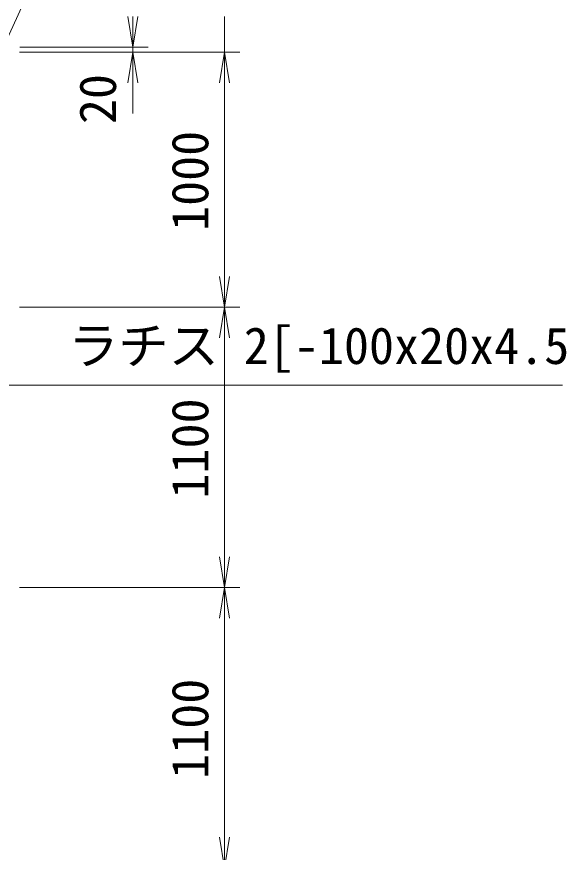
# Model space of a CAD drawing. Units: millimetres, scale not verified. Extents: x -30601 to 30601, y -19271 to 19271.
# Drawn here: x -21731 to -19576, y -10757 to -7478 of the extents above; entities that cross this region are included whole.
import ezdxf
from ezdxf.enums import TextEntityAlignment as Align

# ---------------------------------------------------------------- set-up
doc = ezdxf.new("R2010")
doc.units = ezdxf.units.MM
doc.header["$LTSCALE"] = 80
for name, color, linetype, lineweight in [('0-9_D-STR-DIM', 7, 'Continuous', 9), ('0-A_0', 7, 'Continuous', 9), ('0-D_D-STR-TXT', 7, 'Continuous', 9)]:
    doc.layers.add(name, color=color, linetype=linetype, lineweight=lineweight)
doc.styles.add('ＭＳ ゴシック', font='')
doc.styles.get('ＭＳ ゴシック').set_extended_font_data('MS Gothic')

# ---------------------------------------------------------------- blocks, each defined once
blk = doc.blocks.new('_Open')
at = {"layer": '0-A_0'}
blk.add_line((-80, 13.33), (0, 0), dxfattribs=at)
blk.add_lwpolyline([(-80, -13.33), (0, 0), (-80, 0)], dxfattribs=at)

msp = doc.modelspace()

# ---------------------------------------------------------------- linework, layer by layer
at = {"layer": '0-9_D-STR-DIM'}
for p, q in [((-20915.93, -7617.94), (-20915.93, -7477.94)), ((-21719.06, -7597.94), (-21215.51, -7597.94)), ((-21275.51, -7617.94), (-21275.51, -7597.94)), ((-21720.26, -7617.94), (-20855.93, -7617.94)), ((-21720.26, -7617.94), (-21215.51, -7617.94)), ((-21720.26, -7617.94), (-20855.93, -7617.94)), ((-21275.51, -7737.94), (-21275.51, -7857.94)), ((-20915.93, -8497.94), (-20915.93, -7737.94)), ((-20915.93, -7737.94), (-20915.93, -7857.94)), ((-21720.26, -8617.94), (-20855.93, -8617.94)), ((-21720.26, -8617.94), (-20855.93, -8617.94)), ((-20915.93, -9597.94), (-20915.93, -8737.94)), ((-21720.26, -9717.94), (-20855.93, -9717.94)), ((-21720.26, -9717.94), (-20855.93, -9717.94)), ((-20915.93, -9837.94), (-20915.93, -10697.94))]:
    msp.add_line(p, q, dxfattribs=at)
at = {"layer": '0-D_D-STR-TXT'}
for points in [[(-19894.4, -6974.72), (-21498.44, -6974.72), (-21796.98, -7625.64)], [(-19591.21, -8924.38), (-22030.51, -8924.38), (-22030.51, -7719.94)]]:
    msp.add_lwpolyline(points, dxfattribs=at)

# ---------------------------------------------------------------- block references
at = {"layer": '0-9_D-STR-DIM', "xscale": 1.5, "yscale": 1.5}
for p, rotation in [((-21275.51, -7597.94), 270), ((-21275.51, -7617.94), 90), ((-20915.93, -7617.94), 90), ((-20915.93, -7617.94), 90), ((-20915.93, -8617.94), 270), ((-20915.93, -8617.94), 90), ((-20915.93, -9717.94), 270), ((-20915.93, -9717.94), 90), ((-20915.93, -10817.94), 270)]:
    msp.add_blockref('_Open', p, dxfattribs=dict(at, rotation=rotation))

# ---------------------------------------------------------------- texts
at = {"layer": '0-9_D-STR-DIM', "style": 'ＭＳ ゴシック'}
for s, p in [('20', (-21298.06, -7899.54)), ('1000', (-20936.17, -8318.64)), ('1100', (-20936.17, -9368.64)), ('1100', (-20936.17, -10468.64))]:
    msp.add_text(s, height=144.3, rotation=90, dxfattribs=at).set_placement(p, align=Align.BOTTOM_LEFT)
at = {"layer": '0-D_D-STR-TXT', "style": 'ＭＳ ゴシック'}
msp.add_text('ラチス 2[-100x20x4.5', height=144.3, dxfattribs=at).set_placement((-21529.03, -8884.34), align=Align.BOTTOM_LEFT)

doc.saveas('drawing.dxf')
